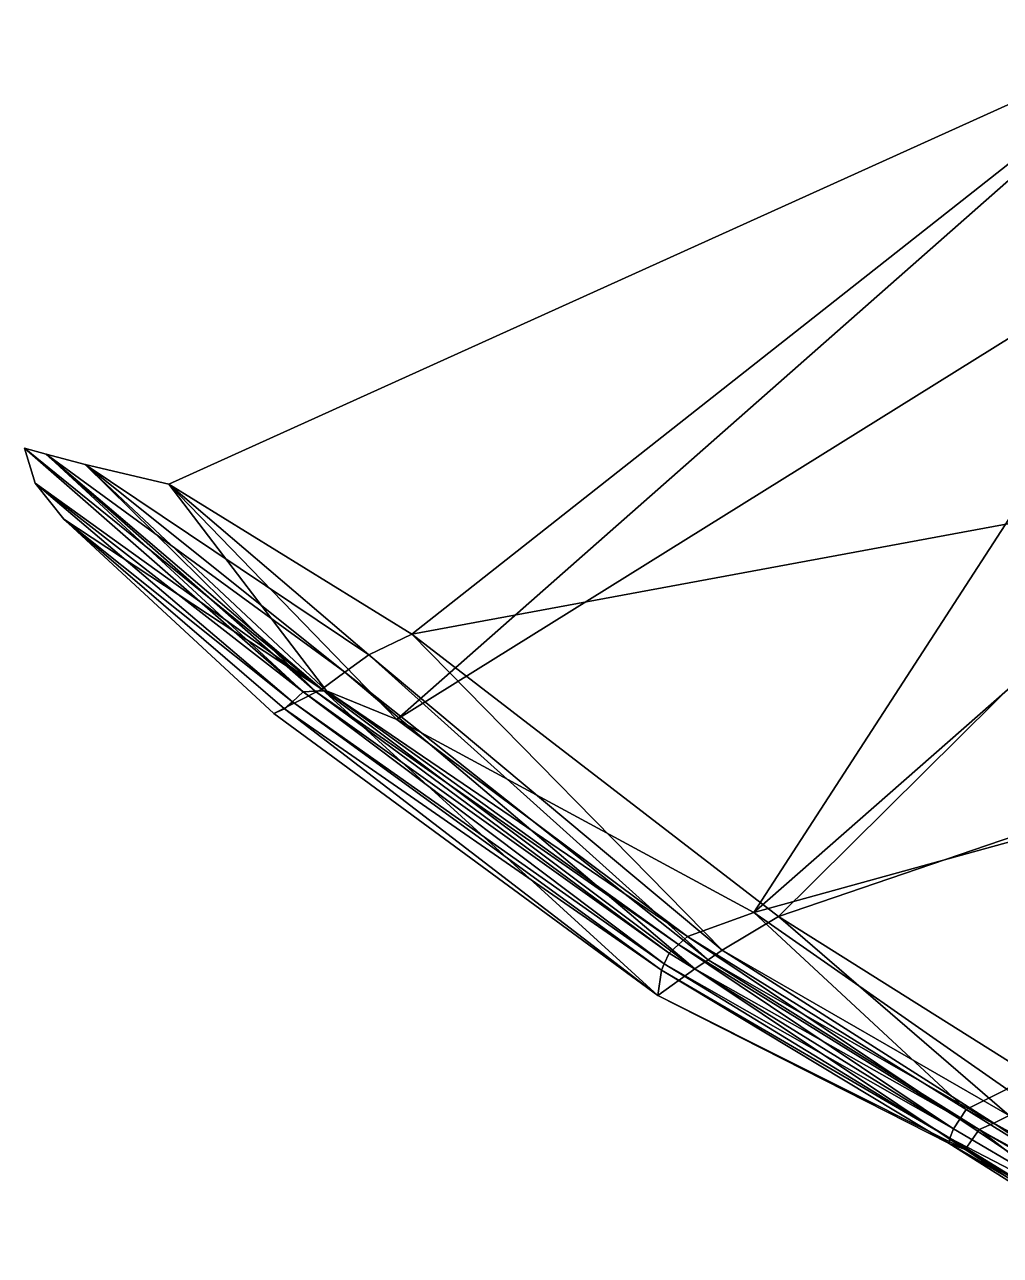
# Model space of a CAD drawing. Extents: x -76 to 76, y -20 to 79.
# Drawn here: x -75.6 to -45.17, y -4.27 to 34.15 of the extents above; entities that cross this region are included whole.
import ezdxf

# ---------------------------------------------------------------- set-up
doc = ezdxf.new("R2010")
doc.units = 0

msp = doc.modelspace()

# ---------------------------------------------------------------- linework, layer by layer
for points in [[(-71.1, 19.808, 26.988), (-39.396, 34.149, 28.472), (-63.989, 12.456, 27.171)], [(-39.396, 34.149, 28.472), (-71.1, 19.808, 26.988), (-63.522, 15.122, 27.609)], [(-39.396, 34.149, 28.472), (-38.767, 28.183, 28.665), (-63.989, 12.456, 27.171)], [(-38.526, 19.753, 30.433), (-39.396, 34.149, 28.472), (-63.522, 15.122, 27.609)], [(-63.989, 12.456, 27.171), (-38.767, 28.183, 28.665), (-52.862, 6.437, 26.946)], [(-38.767, 28.183, 28.665), (-37.378, 20.035, 29.447), (-52.862, 6.437, 26.946)], [(-75.602, 20.933, 26.371), (-75.272, 19.832, 26.348), (-66.327, 13.411, 27.969)], [(-66.912, 13.326, 25.377), (-75.602, 20.933, 26.371), (-74.934, 20.742, 26.467)], [(-74.934, 20.742, 26.467), (-75.602, 20.933, 26.371), (-66.327, 13.411, 27.969)], [(-75.602, 20.933, 26.371), (-66.912, 13.326, 25.377), (-75.272, 19.832, 26.348)], [(-65.611, 13.936, 27.76), (-74.934, 20.742, 26.467), (-66.327, 13.411, 27.969)], [(-66.536, 13.342, 25.347), (-74.934, 20.742, 26.467), (-73.709, 20.415, 26.587)], [(-73.709, 20.415, 26.587), (-74.934, 20.742, 26.467), (-65.611, 13.936, 27.76)], [(-66.536, 13.342, 25.347), (-66.912, 13.326, 25.377), (-74.934, 20.742, 26.467)], [(-64.862, 14.474, 27.476), (-73.709, 20.415, 26.587), (-65.611, 13.936, 27.76)], [(-66.187, 13.356, 25.476), (-66.536, 13.342, 25.347), (-73.709, 20.415, 26.587)], [(-73.709, 20.415, 26.587), (-64.862, 14.474, 27.476), (-71.1, 19.808, 26.988)], [(-73.709, 20.415, 26.587), (-71.1, 19.808, 26.988), (-66.187, 13.356, 25.476)], [(-37.378, 20.035, 29.447), (-34.256, 11.576, 29.295), (-52.862, 6.437, 26.946)], [(-66.912, 13.326, 25.377), (-67.244, 13.011, 25.653), (-75.272, 19.832, 26.348)], [(-75.272, 19.832, 26.348), (-67.244, 13.011, 25.653), (-74.379, 18.717, 26.341)], [(-75.272, 19.832, 26.348), (-74.379, 18.717, 26.341), (-66.327, 13.411, 27.969)], [(-71.1, 19.808, 26.988), (-63.989, 12.456, 27.171), (-66.187, 13.356, 25.476)], [(-64.862, 14.474, 27.476), (-63.522, 15.122, 27.609), (-71.1, 19.808, 26.988)], [(-38.526, 19.753, 30.433), (-63.522, 15.122, 27.609), (-52.084, 6.314, 28.115)], [(-35.575, 11.948, 30.059), (-38.526, 19.753, 30.433), (-52.084, 6.314, 28.115)], [(-67.244, 13.011, 25.653), (-67.497, 12.789, 26.145), (-74.379, 18.717, 26.341)], [(-74.379, 18.717, 26.341), (-67.497, 12.789, 26.145), (-67.824, 12.651, 27.107)], [(-66.327, 13.411, 27.969), (-74.379, 18.717, 26.341), (-67.824, 12.651, 27.107)], [(-64.862, 14.474, 27.476), (-53.844, 5.262, 27.891), (-63.522, 15.122, 27.609)], [(-53.844, 5.262, 27.891), (-52.084, 6.314, 28.115), (-63.522, 15.122, 27.609)], [(-64.862, 14.474, 27.476), (-65.611, 13.936, 27.76), (-54.279, 4.959, 28.038)], [(-53.844, 5.262, 27.891), (-64.862, 14.474, 27.476), (-54.279, 4.959, 28.038)], [(-65.611, 13.936, 27.76), (-66.327, 13.411, 27.969), (-54.702, 4.68, 28.135)], [(-54.279, 4.959, 28.038), (-65.611, 13.936, 27.76), (-54.702, 4.68, 28.135)], [(-66.327, 13.411, 27.969), (-67.824, 12.651, 27.107), (-55.853, 3.842, 27.163)], [(-55.654, 4.836, 26.072), (-67.244, 13.011, 25.653), (-66.912, 13.326, 25.377)], [(-55.493, 5.164, 25.931), (-66.912, 13.326, 25.377), (-66.536, 13.342, 25.347)], [(-55.493, 5.164, 25.931), (-55.654, 4.836, 26.072), (-66.912, 13.326, 25.377)], [(-55.205, 5.434, 25.782), (-66.536, 13.342, 25.347), (-66.187, 13.356, 25.476)], [(-55.205, 5.434, 25.782), (-55.493, 5.164, 25.931), (-66.536, 13.342, 25.347)], [(-54.702, 4.68, 28.135), (-66.327, 13.411, 27.969), (-55.853, 3.842, 27.163)], [(-66.187, 13.356, 25.476), (-63.989, 12.456, 27.171), (-54.926, 5.686, 25.774)], [(-54.926, 5.686, 25.774), (-55.205, 5.434, 25.782), (-66.187, 13.356, 25.476)], [(-67.824, 12.651, 27.107), (-67.497, 12.789, 26.145), (-55.853, 3.842, 27.163)], [(-55.738, 4.639, 26.299), (-67.497, 12.789, 26.145), (-67.244, 13.011, 25.653)], [(-67.497, 12.789, 26.145), (-55.738, 4.639, 26.299), (-55.853, 3.842, 27.163)], [(-55.654, 4.836, 26.072), (-55.738, 4.639, 26.299), (-67.244, 13.011, 25.653)], [(-63.989, 12.456, 27.171), (-52.862, 6.437, 26.946), (-54.926, 5.686, 25.774)], [(-35.575, 11.948, 30.059), (-52.084, 6.314, 28.115), (-43.54, 0.935, 27.245)], [(-34.256, 11.576, 29.295), (-44.967, 0.919, 26.636), (-52.862, 6.437, 26.946)], [(-54.926, 5.686, 25.774), (-52.862, 6.437, 26.946), (-46.234, 0.291, 25.521)], [(-53.844, 5.262, 27.891), (-44.89, 0.099, 27.572), (-52.084, 6.314, 28.115)], [(-52.862, 6.437, 26.946), (-44.967, 0.919, 26.636), (-46.234, 0.291, 25.521)], [(-44.89, 0.099, 27.572), (-43.54, 0.935, 27.245), (-52.084, 6.314, 28.115)], [(-46.632, -0.317, 25.614), (-55.493, 5.164, 25.931), (-55.205, 5.434, 25.782)], [(-46.436, -0.011, 25.494), (-55.205, 5.434, 25.782), (-54.926, 5.686, 25.774)], [(-46.436, -0.011, 25.494), (-46.632, -0.317, 25.614), (-55.205, 5.434, 25.782)], [(-46.234, 0.291, 25.521), (-46.436, -0.011, 25.494), (-54.926, 5.686, 25.774)], [(-55.493, 5.164, 25.931), (-46.632, -0.317, 25.614), (-55.654, 4.836, 26.072)], [(-53.844, 5.262, 27.891), (-54.279, 4.959, 28.038), (-45.368, -0.136, 27.753)], [(-44.89, 0.099, 27.572), (-53.844, 5.262, 27.891), (-45.368, -0.136, 27.753)], [(-54.702, 4.68, 28.135), (-55.853, 3.842, 27.163), (-46.265, -0.958, 27.076)], [(-55.853, 3.842, 27.163), (-55.738, 4.639, 26.299), (-46.768, -0.773, 26.144)], [(-55.654, 4.836, 26.072), (-46.741, -0.61, 25.83), (-55.738, 4.639, 26.299)], [(-46.741, -0.61, 25.83), (-46.768, -0.773, 26.144), (-55.738, 4.639, 26.299)], [(-46.632, -0.317, 25.614), (-46.741, -0.61, 25.83), (-55.654, 4.836, 26.072)], [(-54.279, 4.959, 28.038), (-54.702, 4.68, 28.135), (-45.828, -0.34, 27.833)], [(-45.828, -0.34, 27.833), (-54.702, 4.68, 28.135), (-46.265, -0.958, 27.076)], [(-45.368, -0.136, 27.753), (-54.279, 4.959, 28.038), (-45.828, -0.34, 27.833)], [(-46.265, -0.958, 27.076), (-55.853, 3.842, 27.163), (-46.768, -0.773, 26.144)], [(-46.234, 0.291, 25.521), (-44.967, 0.919, 26.636), (-40.411, -2.696, 25.054)], [(-40.99, -2.983, 25.097), (-46.436, -0.011, 25.494), (-46.234, 0.291, 25.521)], [(-40.411, -2.696, 25.054), (-40.99, -2.983, 25.097), (-46.234, 0.291, 25.521)], [(-44.89, 0.099, 27.572), (-45.368, -0.136, 27.753), (-39.865, -3.226, 27.801)], [(-46.632, -0.317, 25.614), (-41.537, -3.312, 25.348), (-46.741, -0.61, 25.83)], [(-41.537, -3.312, 25.348), (-46.632, -0.317, 25.614), (-46.436, -0.011, 25.494)], [(-40.99, -2.983, 25.097), (-41.537, -3.312, 25.348), (-46.436, -0.011, 25.494)], [(-45.828, -0.34, 27.833), (-46.265, -0.958, 27.076), (-40.774, -4.266, 27.097)], [(-45.368, -0.136, 27.753), (-45.828, -0.34, 27.833), (-40.338, -3.534, 27.862)], [(-40.338, -3.534, 27.862), (-45.828, -0.34, 27.833), (-40.774, -4.266, 27.097)], [(-39.865, -3.226, 27.801), (-45.368, -0.136, 27.753), (-40.338, -3.534, 27.862)], [(-46.741, -0.61, 25.83), (-41.722, -3.697, 25.712), (-46.768, -0.773, 26.144)], [(-41.537, -3.312, 25.348), (-41.722, -3.697, 25.712), (-46.741, -0.61, 25.83)], [(-41.722, -3.697, 25.712), (-41.786, -3.911, 26.209), (-46.768, -0.773, 26.144)], [(-46.265, -0.958, 27.076), (-46.768, -0.773, 26.144), (-41.786, -3.911, 26.209)], [(-40.774, -4.266, 27.097), (-46.265, -0.958, 27.076), (-41.786, -3.911, 26.209)]]:
    msp.add_3dface(points)

doc.saveas('drawing.dxf')
